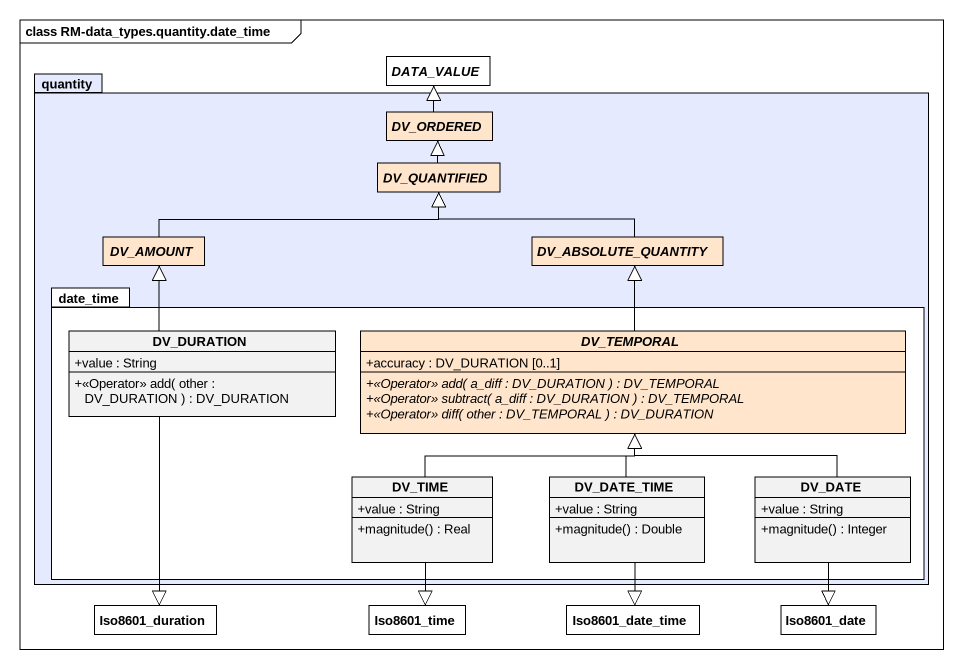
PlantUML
@startuml
mainframe class RM-data_types.quantity.date_time
hide circle
hide empty members
skinparam classAttributeIconSize 0
package quantity #E5EAFF {
  abstract class DV_ORDERED #FFE5CB
  abstract class DV_QUANTIFIED #FFE5CB
  abstract class DV_AMOUNT #FFE5CB
  abstract class DV_ABSOLUTE_QUANTITY #FFE5CB
  package date_time {
    class DV_DURATION {
      +value : String
      +<<Operator>> add( other : DV_DURATION ) : DV_DURATION
    }
    abstract class DV_TEMPORAL #FFE5CB {
      +accuracy : DV_DURATION [0..1]
      {abstract} +<<Operator>> add( a_diff : DV_DURATION ) : DV_TEMPORAL
      {abstract} +<<Operator>> subtract( a_diff : DV_DURATION ) : DV_TEMPORAL
      {abstract} +<<Operator>> diff( other : DV_TEMPORAL ) : DV_DURATION
    }
    class DV_TIME {
      +value : String
      +magnitude() : Real
    }
    class DV_DATE_TIME {
      +value : String
      +magnitude() : Double
    }
    class DV_DATE {
      +value : String
      +magnitude() : Integer
    }
  }
}
abstract class DATA_VALUE #FFFFFF
class Iso8601_duration #FFFFFF
class Iso8601_time #FFFFFF
class Iso8601_date_time #FFFFFF
class Iso8601_date #FFFFFF
DV_ORDERED -up-|> DATA_VALUE
DV_QUANTIFIED -up-|> DV_ORDERED
DV_AMOUNT -right-|> DV_QUANTIFIED
DV_ABSOLUTE_QUANTITY -left-|> DV_QUANTIFIED
DV_DURATION -up-|> DV_AMOUNT
DV_DURATION --|> Iso8601_duration
DV_TEMPORAL -up-|> DV_ABSOLUTE_QUANTITY
DV_TIME -up-|> DV_TEMPORAL
DV_TIME --|> Iso8601_time
DV_DATE_TIME -up-|> DV_TEMPORAL
DV_DATE_TIME --|> Iso8601_date_time
DV_DATE -up-|> DV_TEMPORAL
DV_DATE --|> Iso8601_date
@enduml
